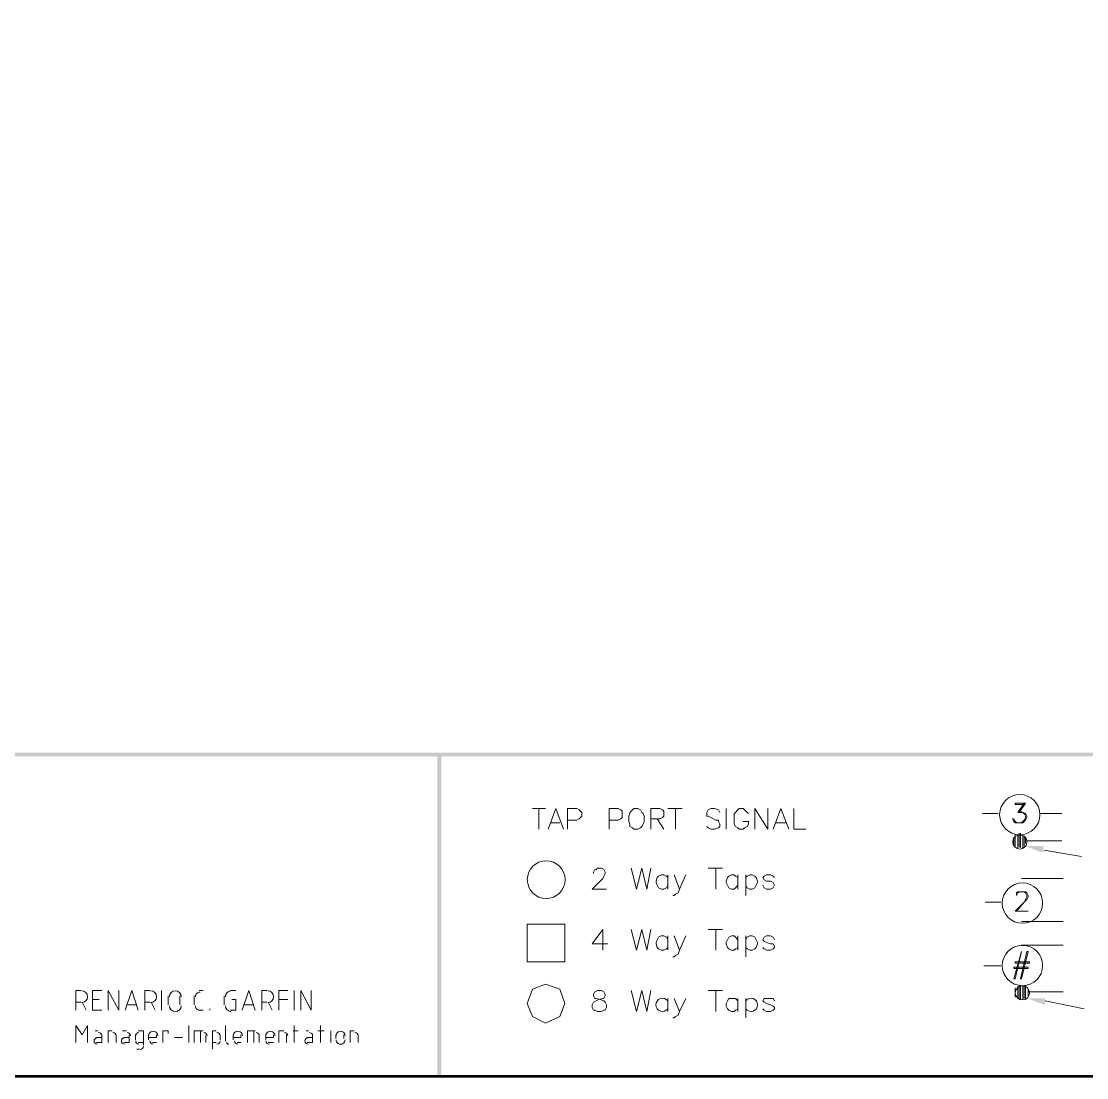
# Model space of a CAD drawing. Header units: millimetres. Extents: x 3.6 to 37.8, y 0.6 to 28.7.
# Drawn here: x 8.297 to 11.712, y 0.595 to 3.981 of the extents above; entities that cross this region are included whole.
import ezdxf

# ---------------------------------------------------------------- set-up
doc = ezdxf.new("R2010")
doc.units = ezdxf.units.MM
doc.layers.add('PDF_a1$logo$mngr$FRAME-TB', color=172, linetype='Continuous', true_color=0x0000dd)
doc.layers.add('PDF_FRAME-TB', color=7, linetype='Continuous')

msp = doc.modelspace()

# ---------------------------------------------------------------- linework, layer by layer
at = {"layer": 'PDF_a1$logo$mngr$FRAME-TB', "color": 7, "lineweight": 9}
for points in [[(8.4718, 0.8115), (8.4718, 0.8741), (8.4885, 0.8741)], [(8.5552, 0.8115), (8.526, 0.8115), (8.526, 0.8741), (8.5552, 0.8741)], [(8.576, 0.8115), (8.576, 0.8741), (8.6094, 0.8115), (8.6094, 0.8741)], [(8.6302, 0.8115), (8.6511, 0.8741), (8.6719, 0.8115)], [(8.6928, 0.8115), (8.6928, 0.8741), (8.7095, 0.8741)], [(8.747, 0.8115), (8.747, 0.8741)], [(8.7678, 0.8282), (8.7678, 0.8574)], [(8.8054, 0.8574), (8.8054, 0.8282)], [(8.8512, 0.8282), (8.8512, 0.8574)], [(8.8679, 0.8741), (8.8804, 0.8741)], [(8.9471, 0.8282), (8.9471, 0.8574)], [(8.968, 0.8741), (8.9847, 0.8741)], [(9.0055, 0.8115), (9.0264, 0.8741), (9.0472, 0.8115)], [(9.0681, 0.8115), (9.0681, 0.8741), (9.0847, 0.8741)], [(9.1223, 0.8115), (9.1223, 0.8741), (9.1515, 0.8741)], [(9.1723, 0.8115), (9.1723, 0.8741)], [(9.1932, 0.8115), (9.1932, 0.8741), (9.2265, 0.8115), (9.2265, 0.8741)], [(8.4885, 0.8365), (8.4718, 0.8365)], [(8.4926, 0.8365), (8.5051, 0.8115)], [(8.5468, 0.8449), (8.526, 0.8449)], [(8.6678, 0.8282), (8.6386, 0.8282)], [(8.7095, 0.8365), (8.6928, 0.8365)], [(8.7136, 0.8365), (8.7261, 0.8115)], [(8.9722, 0.8449), (8.9847, 0.8449), (8.9847, 0.8115), (8.968, 0.8115)], [(9.0389, 0.8282), (9.0097, 0.8282)], [(9.0847, 0.8365), (9.0681, 0.8365)], [(9.0889, 0.8365), (9.1014, 0.8115)], [(9.1223, 0.8449), (9.1515, 0.8449)], [(8.8804, 0.8115), (8.8679, 0.8115)], [(8.9013, 0.8115), (8.9013, 0.8157)], [(8.4718, 0.7073), (8.4718, 0.7615), (8.4926, 0.7323), (8.5093, 0.7615), (8.5093, 0.7073)], [(8.8346, 0.7073), (8.8346, 0.7615)], [(8.9513, 0.7114), (8.9513, 0.7615)], [(9.1723, 0.7073), (9.1723, 0.7615)], [(9.2557, 0.7073), (9.2557, 0.7615)], [(9.2891, 0.7615), (9.2891, 0.7615)], [(8.5343, 0.7448), (8.5427, 0.7448)], [(8.5552, 0.7323), (8.5552, 0.7073), (8.5385, 0.7073)], [(8.5385, 0.7239), (8.5552, 0.7239)], [(8.576, 0.7073), (8.576, 0.7448), (8.5885, 0.7448)], [(8.601, 0.7323), (8.601, 0.7073)], [(8.6219, 0.7448), (8.6344, 0.7448)], [(8.6427, 0.7323), (8.6427, 0.7073), (8.6261, 0.7073)], [(8.6261, 0.7239), (8.6427, 0.7239)], [(8.6636, 0.7323), (8.6636, 0.7156)], [(8.6886, 0.6989), (8.6886, 0.7448), (8.6719, 0.7448)], [(8.7053, 0.7156), (8.7053, 0.7323)], [(8.7303, 0.7323), (8.7303, 0.7239), (8.7053, 0.7239)], [(8.7512, 0.7073), (8.7512, 0.7448), (8.7678, 0.7448), (8.7678, 0.7364)], [(8.7887, 0.7239), (8.8137, 0.7239)], [(8.8512, 0.7073), (8.8512, 0.7448), (8.8804, 0.7448)], [(8.8721, 0.7073), (8.8721, 0.7448)], [(8.8888, 0.7323), (8.8888, 0.7073)], [(8.9096, 0.6864), (8.9096, 0.7448), (8.9221, 0.7448)], [(8.9346, 0.7323), (8.9346, 0.7156)], [(8.9763, 0.7156), (8.9763, 0.7323)], [(9.0013, 0.7323), (9.0013, 0.7239), (8.9763, 0.7239)], [(9.0222, 0.7073), (9.0222, 0.7448), (9.0472, 0.7448)], [(9.043, 0.7073), (9.043, 0.7448)], [(9.0597, 0.7323), (9.0597, 0.7073)], [(9.0806, 0.7156), (9.0806, 0.7323)], [(9.1056, 0.7323), (9.1056, 0.7239), (9.0806, 0.7239)], [(9.1223, 0.7073), (9.1223, 0.7448), (9.1389, 0.7448)], [(9.1473, 0.7323), (9.1473, 0.7073)], [(9.1681, 0.7448), (9.1848, 0.7448)], [(9.2098, 0.7448), (9.2182, 0.7448)], [(9.2307, 0.7323), (9.2307, 0.7073), (9.214, 0.7073)], [(9.214, 0.7239), (9.2307, 0.7239)], [(9.2474, 0.7448), (9.2682, 0.7448)], [(9.2891, 0.7073), (9.2891, 0.7448)], [(9.3057, 0.7198), (9.3057, 0.7323)], [(9.3308, 0.7323), (9.3308, 0.7198)], [(9.3516, 0.7073), (9.3516, 0.7448), (9.3641, 0.7448)], [(9.3766, 0.7323), (9.3766, 0.7073)], [(8.6678, 0.6864), (8.6761, 0.6864)], [(8.6719, 0.7073), (8.6886, 0.7073)], [(8.7303, 0.7073), (8.7178, 0.7073)], [(8.9221, 0.7073), (8.9096, 0.7073)], [(9.0013, 0.7073), (8.9888, 0.7073)], [(9.1056, 0.7073), (9.0889, 0.7073)]]:
    msp.add_lwpolyline(points, dxfattribs=at)
for centre, radius, start, end in [((8.4908, 0.8542), 0.0188, 270, 90), ((8.7118, 0.8542), 0.0188, 270, 90), ((8.7911, 0.8542), 0.0188, 0, 180), ((8.8703, 0.8542), 0.0146, 89.9999, 180.0001), ((8.9704, 0.8542), 0.0188, 90, 180), ((9.0871, 0.8542), 0.0188, 270, 90), ((8.7911, 0.825), 0.0188, 180, 360), ((8.8703, 0.825), 0.0146, 179.9999, 270.0001), ((8.9704, 0.825), 0.0188, 180, 270), ((8.5409, 0.7124), 0.0104, 90.0001, 269.9999), ((8.545, 0.7291), 0.0104, 0, 89.9999), ((8.5909, 0.7291), 0.0104, 0, 89.9999), ((8.6284, 0.7124), 0.0104, 90.0001, 269.9999), ((8.6368, 0.7291), 0.0104, 0, 89.9999), ((8.6743, 0.7291), 0.0104, 90.0001, 179.9999), ((8.7202, 0.7291), 0.0146, 359.9999, 180.0001), ((8.8828, 0.7291), 0.0104, 0, 89.9999), ((8.9245, 0.7291), 0.0104, 0, 89.9999), ((8.9912, 0.7291), 0.0146, 359.9999, 180.0001), ((9.0496, 0.7291), 0.0104, 0, 89.9999), ((9.0955, 0.7291), 0.0146, 359.9999, 180.0001), ((9.1413, 0.7291), 0.0104, 0, 89.9999), ((9.2164, 0.7124), 0.0104, 90.0001, 269.9999), ((9.2206, 0.7291), 0.0104, 0, 89.9999), ((9.3206, 0.7291), 0.0146, 359.9999, 180.0001), ((9.3665, 0.7291), 0.0104, 0, 89.9999), ((8.6743, 0.7124), 0.0104, 180.0001, 269.9999), ((8.6785, 0.6957), 0.0104, 270.0001, 359.9999), ((8.7202, 0.7124), 0.0104, 180.0001, 269.9999), ((8.9245, 0.7124), 0.0104, 270.0001, 359.9999), ((8.962, 0.7082), 0.00625, 179.9999, 270.0001), ((8.9912, 0.7124), 0.0104, 180.0001, 269.9999), ((9.0913, 0.7124), 0.0104, 180.0001, 269.9999), ((9.3206, 0.7165), 0.0146, 179.9999, 0.0001)]:
    msp.add_arc(centre, radius, start, end, dxfattribs=at)
at = {"layer": 'PDF_FRAME-TB', "lineweight": 0, "const_width": 0.00834}
msp.add_lwpolyline([(37.7648, 0.5988), (37.7648, 28.6993), (3.5681, 28.6993), (3.5681, 0.5988)], close=True, dxfattribs=at)
at = {"layer": 'PDF_FRAME-TB', "color": 8, "lineweight": 0, "true_color": 0x808080}
for points in [[(11.4328, 1.438, 1), (11.562, 1.438, 1)], [(9.919, 1.2295, 1), (10.04, 1.2295, 1)], [(11.5704, 1.1544, 1), (11.4411, 1.1544, 1)], [(11.5704, 0.9542, 1), (11.4411, 0.9542, 1)]]:
    msp.add_lwpolyline(points, format="xyb", close=True, dxfattribs=at)
for points in [[(11.5116, 1.4703), (11.4824, 1.4703), (11.4824, 1.4745), (11.5158, 1.4745), (11.4949, 1.4453)], [(11.5116, 1.4745), (11.4907, 1.4453), (11.4991, 1.4453), (11.5074, 1.4453), (11.5158, 1.437)], [(9.9354, 1.4578), (9.9771, 1.4578)], [(9.9562, 1.4578), (9.9562, 1.3911)], [(9.9854, 1.3911), (10.0104, 1.4578), (10.0355, 1.3911)], [(10.048, 1.3911), (10.048, 1.4578), (10.0772, 1.4578), (10.0855, 1.4537), (10.0897, 1.4495), (10.0938, 1.4453), (10.0938, 1.4328), (10.0897, 1.4286), (10.0855, 1.4245), (10.0772, 1.4203), (10.048, 1.4203)], [(10.1814, 1.3911), (10.1814, 1.4578), (10.2106, 1.4578), (10.2189, 1.4537), (10.2231, 1.4495), (10.2231, 1.4453), (10.2231, 1.4328), (10.2231, 1.4286), (10.2189, 1.4245), (10.2106, 1.4203), (10.1814, 1.4203)], [(10.3148, 1.3911), (10.3148, 1.4578), (10.344, 1.4578), (10.3524, 1.4537), (10.3565, 1.4495), (10.3565, 1.4453), (10.3565, 1.437), (10.3565, 1.4328), (10.3524, 1.4286), (10.344, 1.4245), (10.3148, 1.4245)], [(10.369, 1.4578), (10.4149, 1.4578)], [(10.3941, 1.4578), (10.3941, 1.3911)], [(10.5358, 1.4453), (10.5317, 1.4537), (10.5192, 1.4578), (10.5067, 1.4578), (10.4983, 1.4537), (10.4941, 1.4453), (10.4941, 1.4411), (10.4941, 1.4328), (10.4983, 1.4328), (10.5067, 1.4286), (10.5233, 1.4203), (10.5317, 1.4203), (10.5317, 1.4161), (10.5358, 1.4078), (10.5358, 1.3995), (10.5317, 1.3953), (10.5192, 1.3911), (10.5067, 1.3911), (10.4983, 1.3953), (10.4941, 1.3995)], [(10.5567, 1.4578), (10.5567, 1.3911)], [(10.6276, 1.4411), (10.6234, 1.4453), (10.6151, 1.4537), (10.6109, 1.4578), (10.5984, 1.4578), (10.5942, 1.4537), (10.5859, 1.4453), (10.5817, 1.4411), (10.5817, 1.4328), (10.5817, 1.4161), (10.5817, 1.4078), (10.5859, 1.3995), (10.5942, 1.3953), (10.5984, 1.3911), (10.6109, 1.3911), (10.6151, 1.3953), (10.6234, 1.3995), (10.6276, 1.4078), (10.6276, 1.4161), (10.6109, 1.4161)], [(10.6484, 1.3911), (10.6484, 1.4578), (10.6901, 1.3911), (10.6901, 1.4578)], [(10.7068, 1.3911), (10.7318, 1.4578), (10.7568, 1.3911)], [(10.7735, 1.4578), (10.7735, 1.3911), (10.8111, 1.3911)], [(11.4282, 1.4411), (11.3781, 1.4411)], [(11.4949, 1.4495), (11.4991, 1.4495), (11.5074, 1.4453), (11.5158, 1.4411), (11.5199, 1.4328), (11.5199, 1.4286), (11.5158, 1.4203), (11.5074, 1.412), (11.4991, 1.412), (11.4907, 1.412), (11.4824, 1.412), (11.4782, 1.4161), (11.4741, 1.4245), (11.4782, 1.4245), (11.4824, 1.4161), (11.4907, 1.412), (11.4991, 1.412), (11.5074, 1.4161), (11.5158, 1.4245)], [(11.5032, 1.4453), (11.5116, 1.4411), (11.5158, 1.4328), (11.5158, 1.4286), (11.5116, 1.4203), (11.5032, 1.412)], [(11.5616, 1.4411), (11.6325, 1.4411)], [(9.9938, 1.412), (10.023, 1.412)], [(10.3357, 1.4245), (10.3565, 1.3911)], [(10.7151, 1.412), (10.7485, 1.412)], [(11.4866, 1.412), (11.4782, 1.4203)], [(11.4782, 1.3661), (11.4782, 1.3411)], [(11.4824, 1.3744), (11.4824, 1.3369)], [(11.4907, 1.3744), (11.4907, 1.3327)], [(11.4949, 1.3786), (11.4949, 1.3327)], [(11.4991, 1.3786), (11.4991, 1.3327)], [(11.5074, 1.3744), (11.5074, 1.3327)], [(11.5116, 1.3703), (11.5116, 1.3369)], [(11.5158, 1.3661), (11.5158, 1.3452)], [(11.5199, 1.3536), (11.6325, 1.3536)], [(11.5741, 1.3244), (11.6951, 1.3035)], [(10.1314, 1.2493), (10.1314, 1.2535), (10.1355, 1.2618), (10.1397, 1.2618), (10.1439, 1.266), (10.1564, 1.266), (10.1647, 1.2618), (10.1689, 1.2535), (10.1689, 1.2493), (10.1647, 1.241), (10.1606, 1.2327), (10.1272, 1.1993), (10.1731, 1.1993)], [(10.2523, 1.266), (10.269, 1.1993), (10.2857, 1.266), (10.3023, 1.1993), (10.3148, 1.266)], [(10.4983, 1.266), (10.5442, 1.266)], [(10.5233, 1.266), (10.5233, 1.1993)], [(10.369, 1.2368), (10.3649, 1.241), (10.3565, 1.2452), (10.3482, 1.2452), (10.3399, 1.241), (10.3357, 1.2368), (10.3315, 1.2243), (10.3315, 1.2201), (10.3357, 1.2118), (10.3399, 1.2035), (10.3482, 1.1993), (10.3565, 1.1993), (10.3649, 1.2035), (10.369, 1.2118)], [(10.369, 1.2452), (10.369, 1.1993)], [(10.3899, 1.2452), (10.4066, 1.1993), (10.4274, 1.2452)], [(10.5942, 1.2368), (10.5859, 1.241), (10.5817, 1.2452), (10.5734, 1.2452), (10.565, 1.241), (10.5609, 1.2368), (10.5567, 1.2243), (10.5567, 1.2201), (10.5609, 1.2118), (10.565, 1.2035), (10.5734, 1.1993), (10.5817, 1.1993), (10.5859, 1.2035), (10.5942, 1.2118)], [(10.5942, 1.2452), (10.5942, 1.1993)], [(10.6192, 1.2452), (10.6192, 1.1785)], [(10.6192, 1.2368), (10.6234, 1.241), (10.6317, 1.2452), (10.6401, 1.2452), (10.6484, 1.241), (10.6526, 1.2368), (10.6568, 1.2243), (10.6568, 1.2201), (10.6526, 1.2118), (10.6484, 1.2035), (10.6401, 1.1993), (10.6317, 1.1993), (10.6234, 1.2035), (10.6192, 1.2118)], [(10.711, 1.2368), (10.7068, 1.241), (10.6985, 1.2452), (10.686, 1.2452), (10.6776, 1.241), (10.6734, 1.2368), (10.6776, 1.2285), (10.686, 1.2243), (10.6985, 1.2243), (10.7068, 1.2201), (10.711, 1.2118), (10.7068, 1.2035), (10.6985, 1.1993), (10.686, 1.1993), (10.6776, 1.2035), (10.6734, 1.2118)], [(11.5032, 1.2327), (11.6367, 1.2327)], [(10.4066, 1.1993), (10.4024, 1.1868), (10.3941, 1.1826), (10.3899, 1.1785), (10.3857, 1.1785)], [(11.4365, 1.1576), (11.3865, 1.1576)], [(11.5032, 1.0951), (11.6367, 1.0951)], [(10.1606, 1.0033), (10.1606, 1.07), (10.1272, 1.0242), (10.1772, 1.0242)], [(10.2523, 1.07), (10.269, 1.0033), (10.2857, 1.07), (10.3023, 1.0033), (10.3148, 1.07)], [(10.4983, 1.07), (10.5442, 1.07)], [(10.5233, 1.07), (10.5233, 1.0033)], [(10.369, 1.0367), (10.3649, 1.045), (10.3565, 1.0492), (10.3482, 1.0492), (10.3399, 1.045), (10.3357, 1.0367), (10.3315, 1.0283), (10.3315, 1.0242), (10.3357, 1.0117), (10.3399, 1.0075), (10.3482, 1.0033), (10.3565, 1.0033), (10.3649, 1.0075), (10.369, 1.0117)], [(10.369, 1.0492), (10.369, 1.0033)], [(10.3899, 1.0492), (10.4066, 1.0033), (10.4274, 1.0492)], [(10.5942, 1.0367), (10.5859, 1.045), (10.5817, 1.0492), (10.5734, 1.0492), (10.565, 1.045), (10.5609, 1.0367), (10.5567, 1.0283), (10.5567, 1.0242), (10.5609, 1.0117), (10.565, 1.0075), (10.5734, 1.0033), (10.5817, 1.0033), (10.5859, 1.0075), (10.5942, 1.0117)], [(10.5942, 1.0492), (10.5942, 1.0033)], [(10.6192, 1.0492), (10.6192, 0.9825)], [(10.6192, 1.0367), (10.6234, 1.045), (10.6317, 1.0492), (10.6401, 1.0492), (10.6484, 1.045), (10.6526, 1.0367), (10.6568, 1.0283), (10.6568, 1.0242), (10.6526, 1.0117), (10.6484, 1.0075), (10.6401, 1.0033), (10.6317, 1.0033), (10.6234, 1.0075), (10.6192, 1.0117)], [(10.711, 1.0367), (10.7068, 1.045), (10.6985, 1.0492), (10.686, 1.0492), (10.6776, 1.045), (10.6734, 1.0367), (10.6776, 1.0325), (10.686, 1.0283), (10.6985, 1.0242), (10.7068, 1.0242), (10.711, 1.0158), (10.711, 1.0117), (10.7068, 1.0075), (10.6985, 1.0033), (10.686, 1.0033), (10.6776, 1.0075), (10.6734, 1.0117)], [(10.4066, 1.0033), (10.4024, 0.9908), (10.3941, 0.9866), (10.3899, 0.9825), (10.3857, 0.9825)], [(11.5032, 1.02), (11.6367, 1.02)], [(11.4365, 0.9533), (11.3823, 0.9533)], [(11.4949, 0.8907), (11.4949, 0.8449)], [(11.4991, 0.8907), (11.4991, 0.8449)], [(11.5074, 0.8907), (11.5074, 0.8449)], [(10.2523, 0.8741), (10.269, 0.8073), (10.2857, 0.8741), (10.3023, 0.8073), (10.3148, 0.8741)], [(10.4983, 0.8741), (10.5442, 0.8741)], [(10.5233, 0.8741), (10.5233, 0.8073)], [(11.4824, 0.8824), (11.4824, 0.8532)], [(11.4907, 0.8866), (11.4907, 0.849)], [(11.5116, 0.8866), (11.5116, 0.849)], [(11.5158, 0.8866), (11.5158, 0.849)], [(11.5241, 0.8782), (11.5241, 0.8574)], [(11.5241, 0.8699), (11.6367, 0.8699)], [(10.369, 0.849), (10.369, 0.8073)], [(10.3899, 0.849), (10.4066, 0.8073), (10.4274, 0.849)], [(10.5942, 0.8407), (10.5859, 0.849), (10.5817, 0.849), (10.5734, 0.849), (10.565, 0.849), (10.5609, 0.8407), (10.5567, 0.8324), (10.5567, 0.824), (10.5609, 0.8157), (10.565, 0.8115), (10.5734, 0.8073), (10.5817, 0.8073), (10.5859, 0.8115), (10.5942, 0.8157)], [(10.5942, 0.849), (10.5942, 0.8073)], [(10.6192, 0.849), (10.6192, 0.7865)], [(10.711, 0.8407), (10.7068, 0.849), (10.6985, 0.849), (10.686, 0.849), (10.6776, 0.849), (10.6734, 0.8407), (10.6776, 0.8365), (10.686, 0.8324), (10.6985, 0.8282), (10.7068, 0.824), (10.711, 0.8198), (10.711, 0.8157), (10.7068, 0.8115), (10.6985, 0.8073), (10.686, 0.8073), (10.6776, 0.8115), (10.6734, 0.8157)], [(11.5783, 0.8407), (11.7034, 0.8157)], [(10.4066, 0.8073), (10.4024, 0.7948), (10.3941, 0.7907), (10.3899, 0.7865), (10.3857, 0.7865)]]:
    msp.add_lwpolyline(points, dxfattribs=at)
for points in [[(10.2606, 1.4578), (10.2565, 1.4537), (10.2481, 1.4453), (10.2481, 1.4411), (10.244, 1.4328), (10.244, 1.4161), (10.2481, 1.4078), (10.2481, 1.3995), (10.2565, 1.3953), (10.2606, 1.3911), (10.2731, 1.3911), (10.2815, 1.3953), (10.2857, 1.3995), (10.2898, 1.4078), (10.294, 1.4161), (10.294, 1.4328), (10.2898, 1.4411), (10.2857, 1.4453), (10.2815, 1.4537), (10.2731, 1.4578)], [(11.4824, 1.1284), (11.5116, 1.1576), (11.5158, 1.1659), (11.5199, 1.1743), (11.5199, 1.1785), (11.5158, 1.1868), (11.5116, 1.191), (11.4991, 1.191), (11.4907, 1.1868), (11.4866, 1.1785), (11.4866, 1.1868), (11.4907, 1.191), (11.4991, 1.191), (11.5116, 1.191), (11.5158, 1.191), (11.5199, 1.1868), (11.5241, 1.1785), (11.5241, 1.1743), (11.5199, 1.1659), (11.5116, 1.1576), (11.4866, 1.1284), (11.5241, 1.1284)], [(9.9187, 1.0867), (9.9187, 0.9658), (10.0396, 0.9658), (10.0396, 1.0867)], [(11.5032, 0.9991), (11.4782, 0.9116), (11.4824, 0.9116)], [(11.5199, 0.9991), (11.4991, 0.9116), (11.5032, 0.9116), (11.5241, 0.9991)], [(11.4824, 0.9616), (11.5283, 0.9616), (11.5283, 0.9658), (11.4824, 0.9658)], [(11.4782, 0.9449), (11.5241, 0.9449), (11.5241, 0.9491), (11.4782, 0.9491)], [(9.9771, 0.7698), (10.023, 0.7907), (10.0396, 0.8324), (10.023, 0.8782), (9.9771, 0.8949), (9.9354, 0.8782), (9.9187, 0.8324), (9.9354, 0.7907)], [(10.1439, 0.8741), (10.1355, 0.8699), (10.1314, 0.8615), (10.1314, 0.8574), (10.1355, 0.849), (10.1397, 0.849), (10.1522, 0.8449), (10.1647, 0.8407), (10.1689, 0.8365), (10.1731, 0.8282), (10.1731, 0.8198), (10.1689, 0.8115), (10.1647, 0.8115), (10.1564, 0.8073), (10.1439, 0.8073), (10.1355, 0.8115), (10.1314, 0.8115), (10.1272, 0.8198), (10.1272, 0.8282), (10.1314, 0.8365), (10.1397, 0.8407), (10.148, 0.8449), (10.1606, 0.849), (10.1647, 0.849), (10.1689, 0.8574), (10.1689, 0.8615), (10.1647, 0.8699), (10.1564, 0.8741)]]:
    msp.add_lwpolyline(points, close=True, dxfattribs=at)
for centre in [(11.4974, 1.3504), (11.5057, 0.8667)]:
    msp.add_circle(centre, 0.0229, dxfattribs=at)
for centre, start, end in [((10.3521, 0.8282), 36.4913, 323.5087), ((10.6361, 0.8282), 216.4913, 143.5087)]:
    msp.add_arc(centre, 0.021, start, end, dxfattribs=at)
at = {"layer": 'PDF_FRAME-TB', "transparency": 33554559}
for points in [[(3.5681, 1.6371), (3.5681, 1.6246), (37.7648, 1.6371)], [(3.5681, 1.6246), (37.7648, 1.6371), (37.7648, 1.6246)], [(9.6435, 1.633), (9.631, 1.633), (9.6435, 0.5988)], [(9.631, 1.633), (9.6435, 0.5988), (9.631, 0.5988)]]:
    msp.add_solid(points, dxfattribs=at)
at = {"layer": 'PDF_FRAME-TB', "color": 8, "true_color": 0x808080, "transparency": 33554559}
for points in [[(11.57, 1.3161), (11.5741, 1.3369), (11.5158, 1.3369)], [(11.5783, 0.8282), (11.5783, 0.849), (11.5199, 0.849)]]:
    msp.add_solid(points, dxfattribs=at)

doc.saveas('drawing.dxf')
